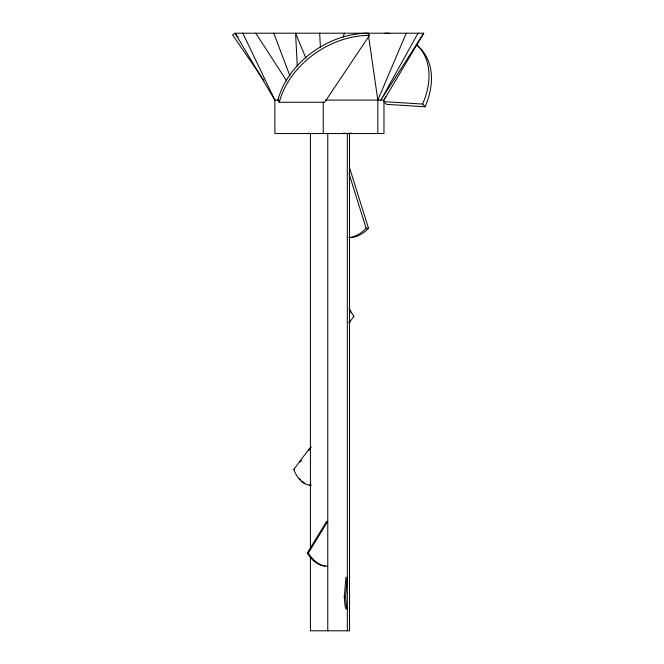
<?xml version="1.0" encoding="UTF-8"?>
<svg xmlns="http://www.w3.org/2000/svg" width="664" height="664" viewBox="0 0 664 664"><rect width="100%" height="100%" fill="white"/><g stroke="black" fill="none" stroke-linecap="round" stroke-linejoin="round"><path stroke-width="1" d="M345.994 609.187L345.031 605.958L344.259 596.911L345.994 577.24M347.322 609.187L346.359 605.958L345.587 596.911L347.322 577.24M343.163 37.134L344.408 33.2M377.824 133.547L377.824 100.098L406.252 33.2M385.751 96.38L383.966 100.098L383.966 133.547L274.863 133.547L274.863 100.098L242.825 33.2M418.029 33.2L380.895 100.098L423.765 33.2L235.064 33.2L232.558 34.819L263.965 80.551M423.765 33.2L383.966 100.098L325.285 100.098M324.887 566.126C317.184 565.255 311.117 559.42 307.249 553.062L326.68 521.29M307.249 553.062L308.345 553.062L327.775 521.29M349.123 308.619L353.887 316.404L349.355 322.488M369.516 35.366L324.638 102.264L279.27 102.264L277.892 100.098A79.58 61.071 -32.4 0 1 368.138 33.2L369.516 35.366A79.58 61.071 -32.4 0 0 279.27 102.264M309.598 485.069L311.217 485.185C302.336 485.425 296.617 476.86 293.745 469.489L310.428 447.245L311.217 447.245L308.743 450.541M300.095 462.078L301.332 460.426M348.808 322.488L349.87 321.243M349.53 167.726L368.495 228.258L366.138 228.258C361.606 233.106 355.589 237.006 348.824 237.554M368.495 228.258C363.606 233.512 356.892 237.637 349.53 237.621M343.288 133.165L347.322 133.547L349.322 133.049M351.538 133.107L349.53 133.547L349.53 630.8L310.428 630.8L310.428 557.478M278.897 100.098L274.863 100.098L235.064 33.2L237.969 37.433M353.339 316.404L353.887 316.404M293.745 469.489L294.534 469.489M344.259 596.911L345.587 596.911M327.775 566.218C319.351 566.193 312.462 559.918 308.345 553.062M425.076 106.771L422.611 104.065L383.85 101.617L386.406 104.331L425.076 106.771A79.58 54.191 -42.3 0 0 417.191 45.542M308.577 133.182L310.428 133.547L310.428 548.182M304.842 483.317L301.846 481.035M299.539 478.462L300.435 479.574M255.798 33.2L286.699 80.983M349.637 310.354L351.223 312.943M305.855 58.05L295.571 33.2L297.289 66.134M273.784 33.2L289.911 75.862M349.007 173.578L366.138 228.258M368.138 33.2L377.824 100.098M319.658 33.2L320.438 47.609M347.322 133.547L347.322 630.8M327.775 133.547L327.775 630.8M323.268 102.123L323.268 133.547M416.801 44.671A79.58 54.191 -42.3 0 1 422.611 104.065M385.045 33.2A79.58 54.191 -42.3 0 1 389.834 33.391"/></g></svg>
